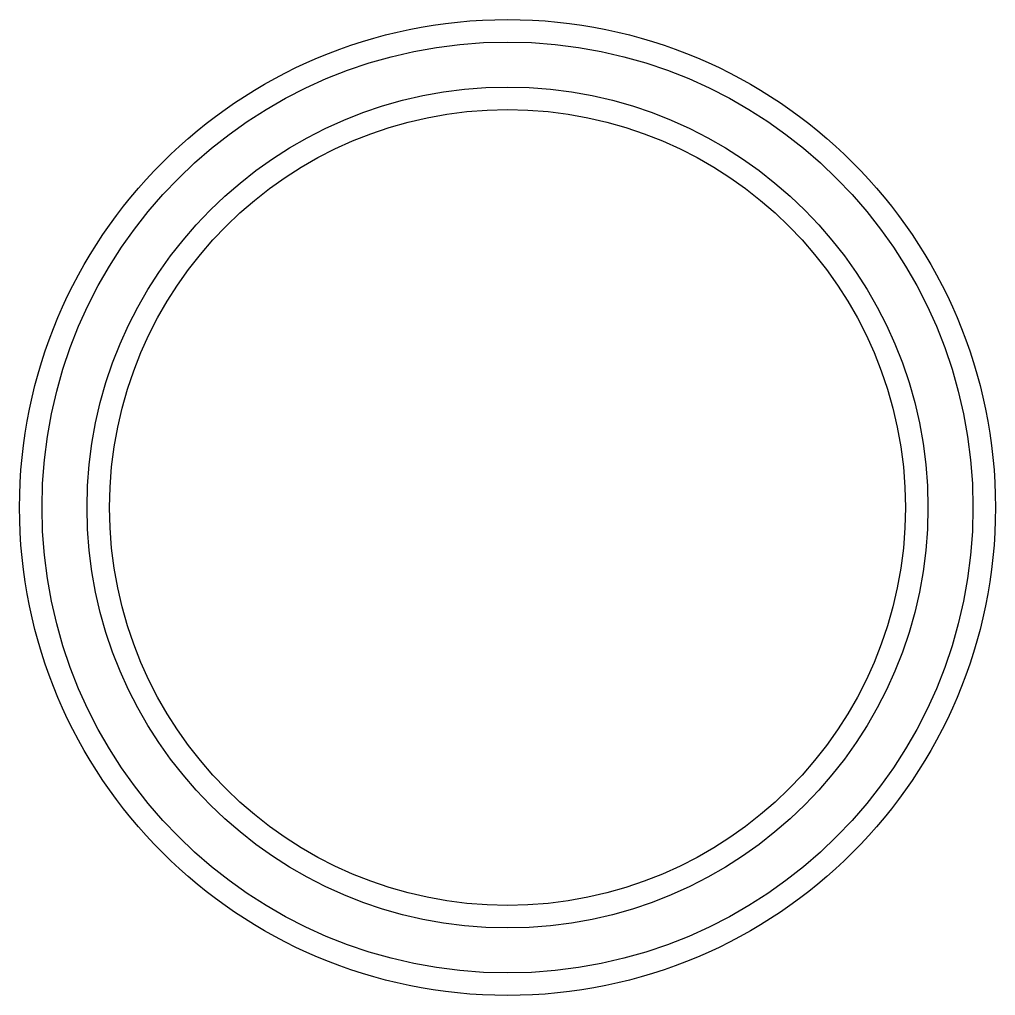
# Model space of a CAD drawing. Header units: millimetres. Extents: x -32.5 to 32.5, y -32.5 to 32.5.
import ezdxf

# ---------------------------------------------------------------- set-up
doc = ezdxf.new("R2010")
doc.units = ezdxf.units.MM

msp = doc.modelspace()

# ---------------------------------------------------------------- linework, layer by layer
for radius in [32.5, 31, 28, 26.5]:
    msp.add_circle((0, 0), radius)

doc.saveas('drawing.dxf')
